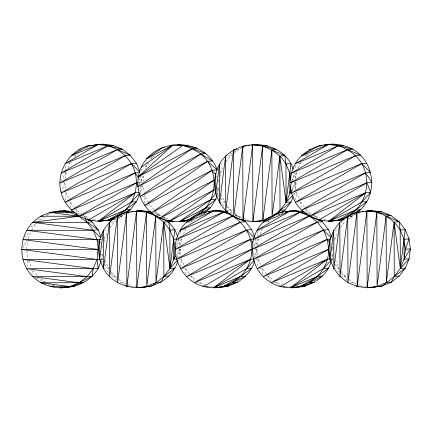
<?xml version="1.0" encoding="UTF-8"?>
<svg xmlns="http://www.w3.org/2000/svg" width="432" height="432" viewBox="0 0 432 432"><rect width="100%" height="100%" fill="white"/><g stroke="black" fill="none" stroke-linecap="round" stroke-linejoin="round"><path stroke-width="0.32" stroke-dasharray="2.16 1.62" d="M144.736 203.45L145.028 196.166L144.736 194.864M142.906 185.047L140.557 194.638M143.051 181.71L143.289 176.375L140.162 176.607M146.378 164.786L145.687 168.718M146.41 164.111L146.599 160.078M65.356 199.643L66.188 192.58L64.94 192.672M295.623 200.286L296.53 192.58L295.283 192.672M180.565 266.744L181.478 259.038L178.978 259.227M257.45 266.101L258.287 259.038L253.913 259.367M26.973 266.755L27.675 260.966M65.351 178.664L66.112 172.697L65.772 170.154M104.252 241.807L104.593 239.155L104.252 236.617M180.641 245.128L181.402 239.155L181.91 237.919M220.277 176.386L220.703 173.075L220.363 170.532M257.45 245.128L258.212 239.155L258.719 237.919M295.704 178.664L296.471 172.697L296.973 171.461M334.778 240.484L334.778 237.886M26.6 249.102L27.637 241.148M141.064 186.386L140.292 192.353L139.828 191.155M178.859 258.136L180.058 248.864L178.184 249.005M255.841 256.813L256.867 248.864L254.993 249.005M295.31 189.4L296.168 182.768L295.985 181.445M331.63 260.658L332.392 258.8L333.164 252.839M102.622 254.405L102.011 259.038L101.245 260.89M217.253 194.756L218.651 190.296M61.403 192.348L64.843 182.644L62.343 182.833M176.558 244.998L178.492 239.539M177.125 257.596L180.133 249.102L178.259 249.248M253.508 258.811L256.943 249.102L255.069 249.248M292.027 180.722L294.818 172.832L295.628 178.794M292.178 191.138L295.196 182.644L293.323 182.785M152.096 157.178L150.946 159.467M61.236 180.727L66.62 171.461M68.143 167.756L69.914 163.431L71.129 161.833M104.593 239.155L107.384 232.362M183.433 234.214L186.014 228.825M220.703 173.075L223.49 166.271M260.242 234.214L262.019 229.889L263.228 228.29M298.496 167.756L301.082 162.362M293.868 195.188L294.883 192.715L293.123 194.648M334.951 239.155L337.484 232.978M28.15 238.54L30.969 231.752M306.925 154.3L305.532 156.508M191.862 220.757L190.469 222.971M268.672 220.757L267.278 222.971M38.421 220.801L39.598 218.511M139.066 184.453L143.289 176.375M176.526 247.185L181.402 239.155L178.902 239.344M291.589 180.727L296.471 172.697L293.571 172.93M253.336 247.185L258.212 239.155L255.717 239.344M291.983 189.653L296.168 182.768L293.042 183.006M22.648 247.763L26.849 240.878M176.564 254.599L180.058 248.864M148.792 162.853L146.286 166.806L143.159 167.038M74.768 157.043L75.983 155.444L78.1 153.814M110.014 227.761L114.464 221.908L116.051 220.682M226.125 161.671L230.575 155.822L232.162 154.597M340.778 227.227L344.822 221.908L345.875 221.092M31.736 229.9L36.612 223.533M216.745 192.278L218.851 189.659L216.977 189.799M331.074 260.248L332.392 258.8L331.463 256.408M24.667 237.616L29.97 231.833M203.099 214.466L204.574 213.106M154.121 156.082L151.664 158.344L149.164 158.539M46.246 215.465L47.66 214.31M125.14 213.678L122.499 215.725L118.184 217.528M234.279 152.96L238.507 149.693L241.591 148.403M308.453 153.814L306.342 155.444L303.215 155.687M278.672 214.866L280.784 213.23M348.516 219.051L352.744 215.784L355.822 214.499M355.487 213.678L352.841 215.725L348.538 217.528M118.168 219.051L122.396 215.784L126.711 213.98M193.39 220.271L191.273 221.908L188.152 222.151M269.671 220.682L268.088 221.908L265.588 222.102M39.949 220.32L44.188 217.069M30.964 227.102L35.716 223.533M230.288 153.835L232.049 152.944M234.398 151.762L238.507 149.693L237.26 149.785M114.755 219.634L115.933 219.04M118.282 217.858L122.396 215.784M343.348 220.52L352.744 215.784M85.768 148.554L90.693 146.491M242.206 148.144L245.284 146.858M127.327 213.727L131.026 212.177M316.111 148.554L321.041 146.491M199.827 215.53L205.988 212.949M277.868 215.012L282.798 212.949M358.285 213.467L361.368 212.177M47.007 215.336L51.937 213.289M241.558 147.668L244.037 146.934M119.405 216.648L122.499 215.725L121.149 215.881M354.553 214.132L355.79 213.764M349.607 216.686L352.841 215.725L351.491 215.881M73.489 155.639L75.983 155.444M216.405 193.288L218.905 193.093M162.383 218.02L164.884 217.825L169.981 219.429M111.343 222.151L114.464 221.908M100.138 239.301L101.385 239.204M341.075 222.199L344.822 221.908M331.144 258.898L332.392 258.8M120.112 282.49L122.612 282.296L125.701 283.57M196.301 282.539L199.422 282.296L204.984 284.585M273.731 282.49L276.232 282.296L281.794 284.585M350.471 282.49L352.971 282.296L357.907 284.332M68.666 163.523L69.914 163.431M228.08 156.011L230.575 155.822M63.617 172.886L66.112 172.697M220.757 164.079L223.258 163.89M298.399 163.571L300.272 163.431M216.329 173.405L217.577 173.313M139.077 182.596L141.577 182.407L140.767 176.445M140.357 186.575L142.846 186.386L144.153 192.256M67.549 202.025L70.043 201.836L74.131 207.122M142.528 196.355L145.028 196.166L148.117 202.095M74.299 209.909L76.172 209.768L81.481 213.824M146.534 205.292L149.661 205.06L154.175 209.984M219.634 202.576L224.629 202.198L221.292 194.179M81.632 216.038L84.132 215.849L89.694 218.133M154.559 212.593L156.433 212.447L161.503 215.676M297.275 202.068L300.397 201.836L304.479 207.122M226.39 210.465L230.764 210.13L232.886 211.756M157.637 215.897L160.753 215.66L153.965 212.873M200.599 214.65L202.473 214.51M305.267 209.86L306.515 209.768L311.828 213.824M235.073 215.849L237.562 215.66L241.283 218.5M235.597 216.448L238.723 216.216L241.812 217.48M104.02 230.218L107.773 229.937M246.742 220.109L250.641 220.358M313.13 215.757L314.372 215.66L318.092 218.5M311.99 216.038L314.485 215.849L320.047 218.133M182.709 230.078L185.209 229.889M100.219 239.485L101.471 239.393M257.645 230.218L262.019 229.889M335.005 230.17L338.126 229.937M100.764 259.135L102.011 259.038L101.088 256.651M100.921 259.324L102.794 259.178M331.803 249.005L333.05 248.913M331.803 249.248L333.05 249.151M103.523 268.672L108.524 268.294L105.181 260.275M182.207 268.531L185.333 268.294L189.421 273.58M331.263 259.324L333.137 259.178M111.532 276.464L114.653 276.226L116.775 277.846M259.643 268.483L262.143 268.294L266.231 273.58M190.215 276.323L191.462 276.226L196.771 280.271M333.877 268.672L338.877 268.294L335.27 259.654M130.631 286.205L135.853 286.621M267.025 276.323L268.277 276.226L273.58 280.271M340.621 276.556L344.995 276.226L347.123 277.846M360.979 286.205L366.196 286.621M323.757 219.65L329.049 220.331M93.398 219.65L98.037 220.244M285.503 286.114L290.137 286.708M208.688 286.114L213.327 286.708M308.545 214.261L309.841 214.569M234.97 215.039L237.562 215.66L235.094 214.645M156.217 214.569L160.753 215.66M48.557 284.623L53.087 285.73M305.122 211.858L311.288 214.391M230.159 212.62L232.627 213.629M244.285 218.495L247.99 220.018M128.174 284.585L131.879 286.114M358.522 284.585L362.221 286.114M74.876 212.009L80.428 214.315M82.895 215.336L87.842 218.695M52.564 285.174L55.031 286.2M36.531 278.278L44.545 281.815M163.755 217.107L166.909 219.332M337.77 271.318L338.882 272.074M341.107 273.58L344.995 276.226L347.701 282.101M222.415 204.466L225.196 206.356M225.752 206.734L230.764 210.13L232.648 214.245M106.304 270.562L110.203 273.208M110.759 273.58L114.653 276.226L116.537 280.336M349.25 279.466L355.342 284.623M163.409 217.685L165.537 219.31M118.897 279.466L124.983 284.623M235.008 213.376L241.094 218.538M41.008 278.705L45.776 282.361M314.485 215.849L316.861 218.171M86.027 217.706L84.132 215.849L84.937 217.615M276.232 282.296L278.602 284.623M199.422 282.296L201.793 284.623M330.48 259.886L333.277 262.688M335.146 264.557L338.877 268.294M217.642 195.199L218.576 196.133M220.903 198.466L224.629 202.198M101.531 261.284L102.465 262.219M104.792 264.557L108.524 268.294M154.629 210.476L156.433 212.447L158.506 215.908M341.323 271.469L344.995 276.226M227.491 205.902L230.764 210.13M111.386 271.998L114.653 276.226M33.361 270.427L37.422 275.735M332.559 247.18L333.304 248.303M331.657 253.978L333.148 256.23M217.42 187.882L218.538 189.572M253.508 243.805L254.999 246.056M138.964 178.47L141.577 182.407M101.309 253.978L102.427 255.668M148.424 202.689L149.661 205.06M217.712 187.25L218.565 189.054M306.515 209.768L308.68 214.466M268.277 276.226L271.237 282.685M191.462 276.226L193.617 280.924M76.172 209.768L78.057 213.878M296.53 192.58L299.106 198.747M258.287 259.038L260.858 265.21M181.478 259.038L184.048 265.21M66.188 192.58L68.758 198.747M28.674 260.89L31.482 267.689M332.748 246.71L333.212 247.909M253.26 252.828L254.885 257.008M216.637 175.84L217.102 177.034M218.268 180.025L218.732 181.219M100.526 241.925L100.991 243.124M102.157 246.116L102.622 247.309M141.718 169.15L142.285 171.779M262.143 268.294L262.926 274.05M185.333 268.294L186.116 274.05M70.043 201.836L71.086 209.504M332.959 243.567L333.137 244.89M295.531 165.71L295.958 168.885M300.397 201.836L301.174 207.587M295.196 182.644L296.087 189.27M257.105 230.904L257.785 235.98M255.517 238.928L256.419 245.554M256.943 249.102L257.839 255.728M180.376 231.536L180.889 235.348M180.133 249.102L181.03 255.728M178.708 238.928L179.609 245.554M65.259 166.347L65.686 169.522M64.843 182.644L65.74 189.27M31.99 270.232L32.578 274.72M26.86 251.089L27.821 258.379"/><path stroke-width="0.65" d="M177.687 144.752C191.041 145.649 201.231 154.813 212.479 160.963L207.484 161.341L144.661 205.438L212.117 170.23L217.112 169.852C205.713 137.138 155.396 136.501 141.286 167.179C134.239 182.617 138.483 201.847 151.438 212.825C162.016 221.47 176.656 223.582 189.659 220.109M198.099 214.839C218.246 201.231 219.629 169.236 200.707 153.959L137.862 186.759L192.256 148.57L197.257 148.192L182.698 145.562L172.703 145.13L170.91 145.805M73.553 211.831C59.346 209.104 43.465 211.972 32.832 222.323C20.898 234.403 18.349 253.924 26.735 268.682C41.261 294.64 83.662 293.744 98.183 268.304C96.212 255.593 98.075 241.985 103.399 230.267C107.789 224.165 112.919 217.307 120.496 215.239M110.641 221.702L109.469 222.296L103.523 268.672L99.668 259.416L103.399 230.267L103.523 268.672C119.383 297.049 168.269 292.777 177.757 261.274M118.751 216.005L117.401 216.162L109.658 276.604L109.469 222.296M150.838 211.772L141.561 210.573L126.641 212.296L117.612 282.685L117.401 216.162M140.492 287.215C147.814 288.014 153.63 281.486 160.979 282.182L163.901 276.426L169.981 268.456L174.971 268.078L151.735 286.049L136.814 287.761L146.497 212.236L150.871 211.907M177.455 260.248L169.981 268.456L174.841 229.673L168.723 221.74L166.601 220.12M293.274 169.133C282.776 138.024 234.922 136.696 219.505 164.171C211.162 178.951 213.791 198.477 225.763 210.508C236.423 221.119 252.331 223.447 266.522 220.131M219.677 165.445L219.505 164.171L215.779 193.336L215.703 173.453M220.747 203.332L219.634 202.576L225.59 156.2L226.762 155.612M245.878 145.967L242.752 146.205L233.723 216.594L233.507 150.071L236.606 149.148M266.598 220.05L252.925 221.681L262.607 146.14L267.608 145.762L252.671 144.866L242.989 220.396L244.242 220.298M278.257 213.791L280.012 210.346L286.092 202.376L290.952 163.582L285.968 163.971C278.98 152.404 266.193 145.044 252.671 144.866L252.925 221.681M290.623 179.707C292.167 149.585 328.19 136.037 352.631 149.202C375.764 161.87 378.535 197.77 356.546 212.863M293.36 196.425L291.082 201.987L286.092 202.376L289.894 193.093L291.168 183.146L289.818 173.21L285.968 163.971L284.834 155.65L271.879 149.958L262.85 220.331L257.926 221.303L256.603 221.13M328.676 249.48L329.951 239.533L333.752 230.267L339.822 222.296L347.744 216.162L356.983 212.296L371.909 210.573L381.839 211.858L391.111 215.66L399.082 221.74L405.2 229.673L409.066 238.928L410.4 248.864L409.126 258.8L405.324 268.078L399.254 276.053L391.322 282.182L382.093 286.049L372.157 287.383L367.157 287.761L357.237 286.492L347.971 282.685L340 276.604L333.877 268.672L330.016 259.416L327.332 239.306L323.465 230.051L317.347 222.118L309.388 216.038L295.186 210.573L280.265 212.296L273.483 215.131M360.11 212.063L356.983 212.296L347.971 282.685L347.744 216.162L350.838 215.239M370.17 287.129C377.741 288.425 383.773 281.47 391.322 282.182L394.259 276.426L400.329 268.456L405.324 268.078L382.093 286.049L367.157 287.761L376.844 212.236L381.839 211.858L366.908 210.962L357.237 286.492L358.484 286.394M400.329 268.456L400.199 230.051L399.082 221.74L394.081 222.118L400.329 268.456L404.131 259.189L409.126 258.8L400.329 268.456L405.2 229.673L400.199 230.051C393.217 218.479 380.425 211.14 366.908 210.962L367.157 287.761M404.131 259.189L404.066 239.306L405.4 249.242L410.4 248.864L404.131 259.189L405.4 249.242L409.066 238.928L404.066 239.306L400.199 230.051M128.131 286.394L126.878 286.492L136.566 210.962L146.497 212.236L155.768 216.038L163.723 222.118L169.981 268.456L173.772 259.189L175.057 249.242L175.7 247.423M215.066 211.021L218.376 210.573C240.608 215.082 256.538 236.536 250.582 259.189C245.473 279.083 223.511 291.865 203.693 286.492C180.068 280.697 167.746 251.138 180.209 230.267C189.491 213.856 210.017 208.035 227.648 211.772M330.453 239.074L327.332 239.306L263.277 276.604L328.676 249.242C329.054 278.078 296.125 297.275 271.237 282.685C246.445 269.082 245.857 230.639 270.491 216.572M53.93 286.821L50.031 286.578L69.892 286.578L74.887 286.2L59.967 287.885L69.892 286.578L79.142 282.739L92.092 276.264L93.182 268.682L97.027 259.416L100.143 259.178M217.053 195.394L215.854 199.217L210.476 207.679L205.562 212.204M139.784 193.59L136.501 201.62L130.421 209.59L117.499 216.103C135.335 205.87 141.793 181.3 131.377 163.593C126.025 154.996 117.742 148.64 108.016 145.773C101.752 142.474 94.748 145.454 88.16 145.838C68.305 151.103 55.679 173.167 61.187 192.958C66.118 211.086 84.326 219.488 98.183 229.9L100.991 236.687M254.567 261.274C249.372 278.726 231.077 288.365 213.624 287.761L250.582 259.189L253.082 258.995M331.128 261.895C325.787 279.045 307.627 288.317 290.439 287.761L327.397 259.189L330.518 258.946M290.644 186.332C292.329 218.133 333.904 232.805 355.779 209.968C367.67 197.856 370.165 178.313 361.719 163.593C355.628 153.128 344.774 147.231 333.428 144.115L330.782 144.472M100.991 261.511L98.183 268.304L93.182 268.682L26.735 268.682L87.091 276.642L92.092 276.264M291.767 192.953L289.894 193.093L291.287 190.798M176.272 258.995L173.772 259.189L175.867 255.749M281.842 212.414L285.012 209.968L291.082 201.987L272.09 216.464L262.85 220.331L262.607 146.14L276.874 149.58L271.879 149.958L272.09 216.464L279.833 156.022L284.834 155.65M42.082 283.052L40.792 282.739L79.142 282.739L87.091 276.642L93.182 268.682L22.912 259.416L97.027 259.416L21.6 249.48L98.323 249.48L98.782 250.679M215.908 193.32L210.854 199.606L179.453 221.654L189.729 219.877M62.305 211.048L64.957 210.697L69.892 212.387L88.398 220.028L98.334 221.314L131.501 201.998L139.412 193.315M285.012 209.968L280.012 210.346L279.833 156.022L286.092 202.376L292.685 195.134M246.791 268.456L251.78 268.078L240.71 276.426L223.549 286.427L228.55 286.049L213.624 287.761L246.791 268.456L254.264 260.248M342.949 219.677L328.693 221.314L361.843 201.998L370.645 192.353L366.919 182.785L301.52 210.146L365.585 172.849L370.586 172.471L361.719 163.593L291.53 192.958L355.601 155.66L360.601 155.282L347.63 149.58L291.47 173.075L338.364 145.773L343.359 145.395M323.606 268.456L328.59 268.078L317.52 276.426L300.359 286.427L305.359 286.049L290.439 287.761L323.606 268.456L330.637 260.734M217.112 169.852L207.484 161.341L140.027 196.544L200.707 153.959L205.708 153.581L192.256 148.57L138.289 176.753L172.703 145.13L146.664 158.733L162.918 147.312L164.171 147.215M87.215 146.615L88.16 145.838L91.908 145.557M49.075 213.154L50.02 212.387L53.768 212.101M114.491 219.073L113.254 219.591L98.334 221.314L135.302 192.731L139.045 192.445M126.193 212.863L130.421 209.59L125.431 209.968L98.334 221.314L113.254 219.591L98.334 221.314M361.843 201.998L366.844 201.62L355.779 209.968L338.612 219.969L343.613 219.591L328.693 221.314L365.65 192.731L370.645 192.353M141.286 167.179L172.703 145.13M138.289 176.753L182.698 145.562L187.699 145.184M214.855 181.229L214.283 180.025L159.883 218.214L213.851 190.037L215.73 189.896M168.426 220.46L169.441 221.211L213.851 190.037M199.228 214.191L210.476 207.679L205.481 208.057L179.453 221.654L189.221 219.478L205.481 208.057L215.854 199.217L210.854 199.606L169.441 221.211L174.004 221.227M88.16 145.838L70.999 155.839L98.086 144.504L108.016 145.773L122.283 149.202L130.243 155.282L136.361 163.215L139.968 171.855M113.017 145.395L108.016 145.773L61.128 173.075L117.288 149.58L122.283 149.202L113.017 145.395L103.081 144.115L100.435 144.472M125.242 155.66L59.843 183.022L117.288 149.58L130.243 155.282L125.242 155.66L61.187 192.958L131.377 163.593L136.361 163.215M88.9 219.505L92.075 221.945L98.183 229.9L93.182 230.278L32.832 222.323L79.132 216.227L136.577 182.785L138.451 182.639M87.453 219.1L88.398 220.028L135.302 192.731L79.132 216.227L40.775 216.227L42.028 216.13M115.69 217.755L108.259 219.969L125.431 209.968L136.501 201.62L131.501 201.998M180.376 231.536L180.209 230.267L213.376 210.962L223.312 212.236L230.434 213.948M227.686 211.907L223.312 212.236L176.407 239.533L232.578 216.038L245.533 221.74L251.656 229.673L254.745 237.076M232.578 216.038L175.133 249.48L240.538 222.118L245.533 221.74L243.41 220.12M290.779 182.682L347.63 149.58L352.631 149.202L338.364 145.773L328.428 144.504L324.119 145.341M240.538 222.118L176.483 259.416L246.656 230.051L251.656 229.673M304.495 211.907L300.121 212.236L253.217 239.533L309.388 216.038L322.342 221.74L328.466 229.673L331.555 237.076M252.563 251.035L251.867 249.242L194.422 282.685L250.582 259.189L203.693 286.492L202.743 285.557M309.388 216.038L251.942 249.48L317.347 222.118L322.342 221.74L320.22 220.12M317.806 219.1L318.757 220.028L365.65 192.731L309.49 216.227L366.919 182.785L371.92 182.407L365.585 172.849L295.396 202.214L361.719 163.593L366.719 163.215M317.347 222.118L253.292 259.416L323.465 230.051L328.466 229.673M328.676 249.242L271.237 282.685L327.397 259.189L280.503 286.492L279.553 285.557M190.474 219.38L189.221 219.478L193.369 217.312M214.283 180.025L151.438 212.825L212.117 170.23L215.698 174.933M347.857 216.103L360.774 209.59L355.779 209.968L328.693 221.314M108.016 145.773L64.919 163.809L98.086 144.504L93.776 145.341M108.259 219.969L126.641 212.296L129.767 212.063M338.364 145.773L295.272 163.809L328.428 144.504L301.342 155.839L318.503 145.838L322.256 145.557M290.817 182.763L355.601 155.66M180.209 230.267L223.312 212.236M300.121 212.236L257.018 230.267L290.185 210.962L300.121 212.236L307.249 213.948M251.867 249.242L186.467 276.604L250.522 239.306L253.643 239.074M213.624 287.761L240.71 276.426L245.711 276.053L232.789 282.56L237.789 282.182L223.549 286.427M290.439 287.761L317.52 276.426L322.52 276.053L309.604 282.56L314.599 282.182L300.359 286.427M189.221 219.478L191.117 218.792M338.612 219.969L346.372 217.652M209.682 211.68L208.451 211.918L209.774 211.739M210.913 211.442L213.376 210.962L186.278 222.296L203.45 212.296L206.577 212.063M286.492 211.68L285.26 211.918L286.583 211.739M287.723 211.442L290.185 210.962L263.088 222.296L280.265 212.296L283.387 212.063M55.636 211.891L59.956 211.075L69.892 212.387L74.255 212.058M93.82 145.368L95.143 145.19M97.13 144.92L98.453 144.742M324.167 145.368L325.49 145.19M327.472 144.92L328.795 144.742M131.641 211.918L132.964 211.739M134.946 211.469L136.269 211.291M138.256 211.021L141.561 210.573M211.761 211.469L213.084 211.291M288.571 211.469L289.894 211.291M291.875 211.021L294.521 210.665M361.984 211.918L363.307 211.739M365.294 211.469L366.617 211.291M368.599 211.021L371.909 210.573M247.752 145.827L249.075 145.649M251.057 145.379L252.38 145.201M254.367 144.936L257.672 144.493M55.679 211.923L57.008 211.745M58.995 211.486L60.982 211.221M100.138 239.301L22.896 239.549L98.323 249.48L99.668 259.416L100.602 260.35M78.921 149.704L80.168 149.607M234.76 149.974L233.507 150.071L225.763 210.508L225.59 156.2M309.263 149.704L310.511 149.607M139.601 172.519L135.227 172.849L65.054 202.214L131.377 163.593L139.763 172.001M291.697 173.07L289.818 173.21L289.894 193.093M157.016 215.946L155.768 216.038L146.74 286.427L146.497 212.236L153.625 213.948M92.075 221.945L87.08 222.323L32.832 222.323M169.441 221.211L172.568 220.979M168.723 221.74L163.723 222.118L155.979 282.56L155.768 216.038L168.723 221.74L169.846 230.051L169.981 268.456M349.105 216.005L347.744 216.162L340 276.604L339.822 222.296L333.877 268.672L333.752 230.267L330.016 259.416L329.951 239.533M168.901 276.053L163.901 276.426L163.723 222.118L169.846 230.051L174.841 229.673L177.676 236.461M176.834 239.074L173.713 239.306L169.846 230.051M204.941 286.394L203.693 286.492L204.989 286.567M399.254 276.053L394.259 276.426L394.081 222.118L386.327 282.56L386.111 216.038L391.111 215.66L376.844 212.236L377.093 286.427L386.111 216.038L399.082 221.74M281.75 286.394L280.503 286.492L281.799 286.567M69.892 212.387L50.02 212.387L79.132 216.227M87.091 276.642L32.832 276.642L79.142 282.739L84.143 282.361L69.892 286.578L40.792 282.739M182.482 221.254L184.437 221.265L182.439 221.179M318.757 220.028L322.65 220.261M150.849 211.82L136.566 210.962L136.814 287.761M88.398 220.028L92.945 220.304M283.1 286.643L285.05 286.762M293.49 287.269L295.434 287.383L293.447 287.129M206.291 286.643L208.235 286.762M217.328 287.307L218.624 287.383L217.301 287.215M295.186 210.573L303.793 211.685M242.044 219.467L242.989 220.396L242.752 146.205M356.287 285.557L357.237 286.492L356.983 212.296M125.933 285.557L126.878 286.492L126.641 212.296M76.297 213.413L78.662 215.757M330.928 237.53L323.465 230.051L257.143 268.672L327.332 239.306L329.945 243.243M254.119 237.53L246.656 230.051L180.333 268.672L250.522 239.306L252.763 242.681M100.618 237.757L93.182 230.278L87.08 222.323L85.201 218.203M138.591 177.908L135.227 172.849L71.172 210.146L136.577 182.785L137.97 186.37M99.608 243.481L97.011 239.549L93.182 230.278L26.735 230.278L97.011 239.549L98.323 249.48M175.057 249.242L173.713 239.306L173.772 259.189M99.592 239.533L99.668 259.416M285.968 163.971L286.092 202.376M219.505 164.171L219.634 202.576"/></g></svg>
